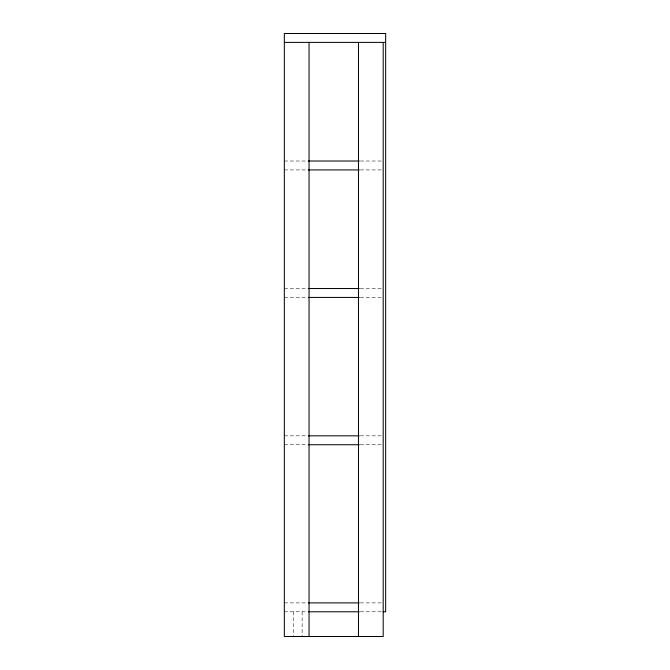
<?xml version="1.0" encoding="UTF-8"?>
<svg xmlns="http://www.w3.org/2000/svg" width="670" height="670" viewBox="0 0 670 670"><rect width="100%" height="100%" fill="white"/><g stroke="black" fill="none" stroke-linecap="round" stroke-linejoin="round"><path stroke-width="0.5" stroke-dasharray="3.35 2.51" d="M284.34 161.018L307.228 161.018M360.301 161.018L382.151 161.018M284.34 169.92L307.228 169.92M360.301 169.92L382.151 169.92M284.34 288.536L307.228 288.536M360.301 288.536L382.151 288.536M284.34 297.438L307.228 297.438M360.301 297.438L382.151 297.438M284.34 435.827L307.228 435.827M360.301 435.827L382.151 435.827M284.34 444.729L307.228 444.729M360.301 444.729L382.151 444.729M284.34 602.891L307.228 602.891M360.301 602.891L382.151 602.891M284.34 611.785L307.329 611.785M360.301 611.785L383.19 611.785M302.128 611.785L302.128 636.5M293.234 611.785L293.234 636.5"/><path stroke-width="1" d="M284.34 42.394L385.66 42.394M308.267 161.018L359.254 161.018M308.267 169.92L359.254 169.92M308.267 288.536L359.254 288.536M308.267 297.438L359.254 297.438M308.267 435.827L359.254 435.827M308.267 444.729L359.254 444.729M308.267 602.891L359.254 602.891M308.267 611.785L359.288 611.785M383.19 611.785L385.66 611.785L385.66 33.5L284.34 33.5L284.34 636.5L383.19 636.5L383.19 42.394M358.475 42.394L358.475 636.5M309.054 42.394L309.054 636.5"/></g></svg>
